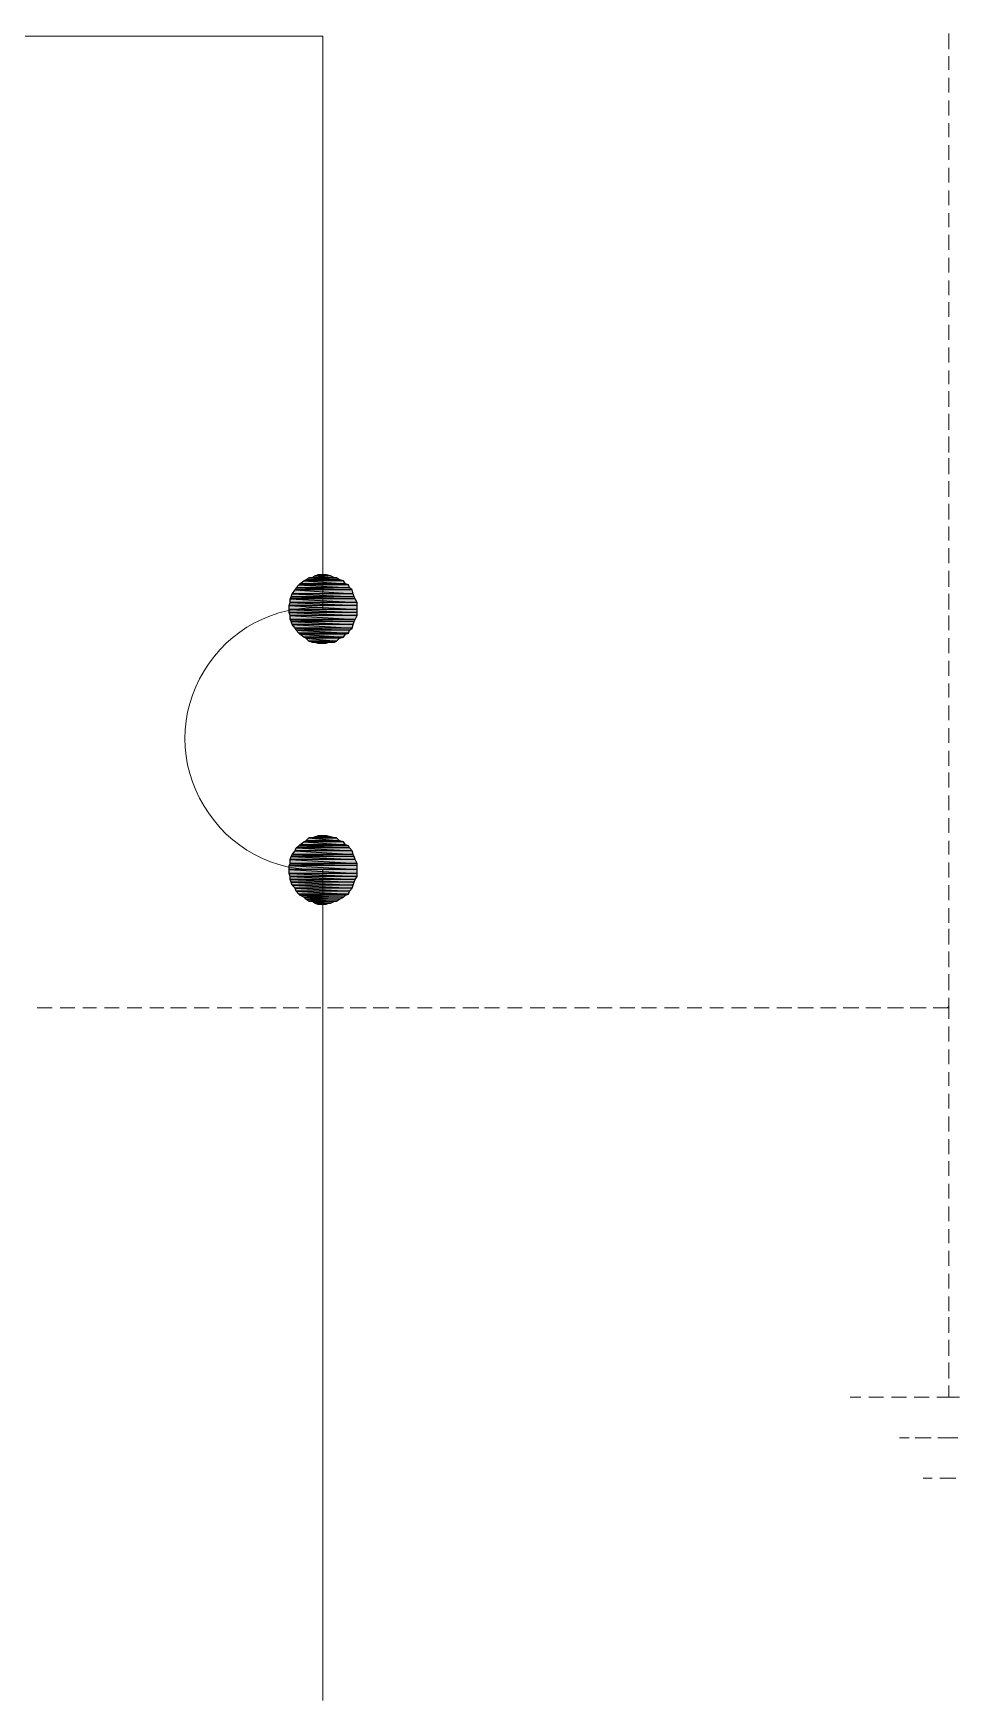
# Model space of a CAD drawing. Header units: millimetres. Extents: x 40 to 176, y -32 to 59.
# Drawn here: x 123.275 to 125.895, y 37.075 to 41.788 of the extents above; entities that cross this region are included whole.
import ezdxf

# ---------------------------------------------------------------- set-up
doc = ezdxf.new("R2010")
doc.units = ezdxf.units.MM
doc.layers.add('13 - Diagrama unifilar', color=7, linetype='Continuous', lineweight=30)

msp = doc.modelspace()

# ---------------------------------------------------------------- hatches: boundary and pattern name
at = {"layer": '13 - Diagrama unifilar', "true_color": 0x000007}
h = msp.add_hatch(color=7, dxfattribs=at)
h.paths.add_polyline_path([(124.1321, 40.2487), (124.0539, 40.2487), (124.1405, 40.2431)])
h.paths.add_polyline_path([(124.0539, 40.2487), (124.1405, 40.2431), (124.0455, 40.2431)])
h = msp.add_hatch(color=7, dxfattribs=at)
h.paths.add_polyline_path([(124.1154, 40.2543), (124.0707, 40.2543), (124.1266, 40.2487)])
h.paths.add_polyline_path([(124.0707, 40.2543), (124.1266, 40.2487), (124.0623, 40.2487)])
h = msp.add_hatch(color=7, dxfattribs=at)
h.paths.add_polyline_path([(124.1042, 40.2571), (124.0791, 40.2571), (124.1154, 40.2543)])
h.paths.add_polyline_path([(124.0791, 40.2571), (124.1154, 40.2543), (124.0707, 40.2543)])
h = msp.add_hatch(color=7, dxfattribs=at)
h.paths.add_polyline_path([(124.1796, 40.204), (124.0064, 40.204), (124.1824, 40.1956)])
h.paths.add_polyline_path([(124.0064, 40.204), (124.1824, 40.1956), (124.0036, 40.1956)])
h = msp.add_hatch(color=7, dxfattribs=at)
h.paths.add_polyline_path([(124.1768, 40.2152), (124.0148, 40.2152), (124.1796, 40.204)])
h.paths.add_polyline_path([(124.0148, 40.2152), (124.1796, 40.204), (124.0064, 40.204)])
h = msp.add_hatch(color=7, dxfattribs=at)
h.paths.add_polyline_path([(124.1685, 40.2208), (124.0176, 40.2208), (124.1768, 40.2152)])
h.paths.add_polyline_path([(124.0176, 40.2208), (124.1768, 40.2152), (124.0148, 40.2152)])
h = msp.add_hatch(color=7, dxfattribs=at)
h.paths.add_polyline_path([(124.1657, 40.2291), (124.026, 40.2291), (124.1685, 40.2208)])
h.paths.add_polyline_path([(124.026, 40.2291), (124.1685, 40.2208), (124.0176, 40.2208)])
h = msp.add_hatch(color=7, dxfattribs=at)
h.paths.add_polyline_path([(124.1573, 40.2319), (124.0288, 40.2319), (124.1657, 40.2291)])
h.paths.add_polyline_path([(124.0288, 40.2319), (124.1657, 40.2291), (124.026, 40.2291)])
h = msp.add_hatch(color=7, dxfattribs=at)
h.paths.add_polyline_path([(124.1517, 40.2403), (124.04, 40.2403), (124.1573, 40.2319)])
h.paths.add_polyline_path([(124.04, 40.2403), (124.1573, 40.2319), (124.0288, 40.2319)])
h = msp.add_hatch(color=7, dxfattribs=at)
h.paths.add_polyline_path([(124.1405, 40.2431), (124.0455, 40.2431), (124.1517, 40.2403)])
h.paths.add_polyline_path([(124.0455, 40.2431), (124.1517, 40.2403), (124.04, 40.2403)])
h = msp.add_hatch(color=7, dxfattribs=at)
h.paths.add_polyline_path([(124.1908, 40.1789), (124.0008, 40.1789), (124.1908, 40.1705)])
h.paths.add_polyline_path([(124.0008, 40.1789), (124.1908, 40.1705), (123.998, 40.1705)])
h = msp.add_hatch(color=7, dxfattribs=at)
h.paths.add_polyline_path([(124.1908, 40.1705), (123.998, 40.1705), (124.1908, 40.1593)])
h.paths.add_polyline_path([(123.998, 40.1705), (124.1908, 40.1593), (123.998, 40.1593)])
h = msp.add_hatch(color=7, dxfattribs=at)
h.paths.add_polyline_path([(124.1908, 40.1593), (123.998, 40.1593), (124.1908, 40.1509)])
h.paths.add_polyline_path([(123.998, 40.1593), (124.1908, 40.1509), (123.998, 40.1509)])
h = msp.add_hatch(color=7, dxfattribs=at)
h.paths.add_polyline_path([(124.1824, 40.1956), (124.0036, 40.1956), (124.1852, 40.19)])
h.paths.add_polyline_path([(124.0036, 40.1956), (124.1852, 40.19), (124.0008, 40.19)])
h = msp.add_hatch(color=7, dxfattribs=at)
h.paths.add_polyline_path([(124.1852, 40.19), (124.0008, 40.19), (124.1908, 40.1789)])
h.paths.add_polyline_path([(124.0008, 40.19), (124.1908, 40.1789), (124.0008, 40.1789)])
h = msp.add_hatch(color=7, dxfattribs=at)
h.paths.add_polyline_path([(124.1908, 40.1509), (123.998, 40.1509), (124.1908, 40.1425)])
h.paths.add_polyline_path([(123.998, 40.1509), (124.1908, 40.1425), (124.0008, 40.1425)])
h = msp.add_hatch(color=7, dxfattribs=at)
h.paths.add_polyline_path([(124.1908, 40.1425), (124.0008, 40.1425), (124.1852, 40.1314)])
h.paths.add_polyline_path([(124.0008, 40.1425), (124.1852, 40.1314), (124.0008, 40.1314)])
h = msp.add_hatch(color=7, dxfattribs=at)
h.paths.add_polyline_path([(124.1852, 40.1314), (124.0008, 40.1314), (124.1824, 40.1258)])
h.paths.add_polyline_path([(124.0008, 40.1314), (124.1824, 40.1258), (124.0036, 40.1258)])
h = msp.add_hatch(color=7, dxfattribs=at)
h.paths.add_polyline_path([(124.1824, 40.1258), (124.0036, 40.1258), (124.1796, 40.1174)])
h.paths.add_polyline_path([(124.0036, 40.1258), (124.1796, 40.1174), (124.0064, 40.1174)])
h = msp.add_hatch(color=7, dxfattribs=at)
h.paths.add_polyline_path([(124.1796, 40.1174), (124.0064, 40.1174), (124.1768, 40.1062)])
h.paths.add_polyline_path([(124.0064, 40.1174), (124.1768, 40.1062), (124.0148, 40.1062)])
h = msp.add_hatch(color=7, dxfattribs=at)
h.paths.add_polyline_path([(124.1768, 40.1062), (124.0148, 40.1062), (124.1685, 40.1006)])
h.paths.add_polyline_path([(124.0148, 40.1062), (124.1685, 40.1006), (124.0176, 40.1006)])
h = msp.add_hatch(color=7, dxfattribs=at)
h.paths.add_polyline_path([(124.1685, 40.1006), (124.0176, 40.1006), (124.1657, 40.0923)])
h.paths.add_polyline_path([(124.0176, 40.1006), (124.1657, 40.0923), (124.026, 40.0923)])
h = msp.add_hatch(color=7, dxfattribs=at)
h.paths.add_polyline_path([(124.1657, 40.0923), (124.026, 40.0923), (124.1573, 40.0895)])
h.paths.add_polyline_path([(124.026, 40.0923), (124.1573, 40.0895), (124.0288, 40.0895)])
h = msp.add_hatch(color=7, dxfattribs=at)
h.paths.add_polyline_path([(124.1573, 40.0895), (124.0288, 40.0895), (124.1517, 40.0811)])
h.paths.add_polyline_path([(124.0288, 40.0895), (124.1517, 40.0811), (124.04, 40.0811)])
h = msp.add_hatch(color=7, dxfattribs=at)
h.paths.add_polyline_path([(124.1517, 40.0811), (124.04, 40.0811), (124.1405, 40.0783)])
h.paths.add_polyline_path([(124.04, 40.0811), (124.1405, 40.0783), (124.0455, 40.0783)])
h = msp.add_hatch(color=7, dxfattribs=at)
h.paths.add_polyline_path([(124.1405, 40.0783), (124.0455, 40.0783), (124.1321, 40.0699)])
h.paths.add_polyline_path([(124.0455, 40.0783), (124.1321, 40.0699), (124.0539, 40.0699)])
h = msp.add_hatch(color=7, dxfattribs=at)
h.paths.add_polyline_path([(124.1321, 40.0699), (124.0539, 40.0699), (124.1266, 40.0671)])
h.paths.add_polyline_path([(124.0539, 40.0699), (124.1266, 40.0671), (124.0623, 40.0671)])
h = msp.add_hatch(color=7, dxfattribs=at)
h.paths.add_polyline_path([(124.0707, 40.0671), (124.0791, 40.0643), (124.1042, 40.0643)])
h.paths.add_polyline_path([(124.0791, 40.0643), (124.1042, 40.0643), (124.0958, 40.0643)])
for points in [[(124.0707, 40.0671), (124.1154, 40.0671), (124.1042, 40.0643)], [(124.0707, 39.3296), (124.1154, 39.3296), (124.1042, 39.3268)]]:
    msp.add_hatch(color=7, dxfattribs=at).paths.add_polyline_path(points)
h = msp.add_hatch(color=7, dxfattribs=at)
h.paths.add_polyline_path([(124.1573, 39.4945), (124.0288, 39.4945), (124.1657, 39.4917)])
h.paths.add_polyline_path([(124.0288, 39.4945), (124.1657, 39.4917), (124.026, 39.4917)])
h = msp.add_hatch(color=7, dxfattribs=at)
h.paths.add_polyline_path([(124.1517, 39.5028), (124.04, 39.5028), (124.1573, 39.4945)])
h.paths.add_polyline_path([(124.04, 39.5028), (124.1573, 39.4945), (124.0288, 39.4945)])
h = msp.add_hatch(color=7, dxfattribs=at)
h.paths.add_polyline_path([(124.1405, 39.5056), (124.0455, 39.5056), (124.1517, 39.5028)])
h.paths.add_polyline_path([(124.0455, 39.5056), (124.1517, 39.5028), (124.04, 39.5028)])
h = msp.add_hatch(color=7, dxfattribs=at)
h.paths.add_polyline_path([(124.1321, 39.514), (124.0539, 39.514), (124.1405, 39.5056)])
h.paths.add_polyline_path([(124.0539, 39.514), (124.1405, 39.5056), (124.0455, 39.5056)])
h = msp.add_hatch(color=7, dxfattribs=at)
h.paths.add_polyline_path([(124.1154, 39.5168), (124.0707, 39.5168), (124.1266, 39.514)])
h.paths.add_polyline_path([(124.0707, 39.5168), (124.1266, 39.514), (124.0623, 39.514)])
h = msp.add_hatch(color=7, dxfattribs=at)
h.paths.add_polyline_path([(124.1042, 39.5196), (124.0791, 39.5196), (124.1154, 39.5168)])
h.paths.add_polyline_path([(124.0791, 39.5196), (124.1154, 39.5168), (124.0707, 39.5168)])
h = msp.add_hatch(color=7, dxfattribs=at)
h.paths.add_polyline_path([(124.1824, 39.4609), (124.0036, 39.4609), (124.1852, 39.4525)])
h.paths.add_polyline_path([(124.0036, 39.4609), (124.1852, 39.4525), (124.0008, 39.4525)])
h = msp.add_hatch(color=7, dxfattribs=at)
h.paths.add_polyline_path([(124.1852, 39.4525), (124.0008, 39.4525), (124.1908, 39.4414)])
h.paths.add_polyline_path([(124.0008, 39.4525), (124.1908, 39.4414), (124.0008, 39.4414)])
h = msp.add_hatch(color=7, dxfattribs=at)
h.paths.add_polyline_path([(124.1796, 39.4665), (124.0064, 39.4665), (124.1824, 39.4609)])
h.paths.add_polyline_path([(124.0064, 39.4665), (124.1824, 39.4609), (124.0036, 39.4609)])
h = msp.add_hatch(color=7, dxfattribs=at)
h.paths.add_polyline_path([(124.1768, 39.4777), (124.0148, 39.4777), (124.1796, 39.4665)])
h.paths.add_polyline_path([(124.0148, 39.4777), (124.1796, 39.4665), (124.0064, 39.4665)])
h = msp.add_hatch(color=7, dxfattribs=at)
h.paths.add_polyline_path([(124.1685, 39.4861), (124.0176, 39.4861), (124.1768, 39.4777)])
h.paths.add_polyline_path([(124.0176, 39.4861), (124.1768, 39.4777), (124.0148, 39.4777)])
h = msp.add_hatch(color=7, dxfattribs=at)
h.paths.add_polyline_path([(124.1657, 39.4917), (124.026, 39.4917), (124.1685, 39.4861)])
h.paths.add_polyline_path([(124.026, 39.4917), (124.1685, 39.4861), (124.0176, 39.4861)])
h = msp.add_hatch(color=7, dxfattribs=at)
h.paths.add_polyline_path([(124.1908, 39.4414), (124.0008, 39.4414), (124.1908, 39.4358)])
h.paths.add_polyline_path([(124.0008, 39.4414), (124.1908, 39.4358), (123.998, 39.4358)])
h = msp.add_hatch(color=7, dxfattribs=at)
h.paths.add_polyline_path([(124.1908, 39.4358), (123.998, 39.4358), (124.1908, 39.4246)])
h.paths.add_polyline_path([(123.998, 39.4358), (124.1908, 39.4246), (123.998, 39.4246)])
h = msp.add_hatch(color=7, dxfattribs=at)
h.paths.add_polyline_path([(124.1908, 39.4246), (123.998, 39.4246), (124.1908, 39.4134)])
h.paths.add_polyline_path([(123.998, 39.4246), (124.1908, 39.4134), (123.998, 39.4134)])
h = msp.add_hatch(color=7, dxfattribs=at)
h.paths.add_polyline_path([(124.1908, 39.4134), (123.998, 39.4134), (124.1908, 39.4051)])
h.paths.add_polyline_path([(123.998, 39.4134), (124.1908, 39.4051), (124.0008, 39.4051)])
h = msp.add_hatch(color=7, dxfattribs=at)
h.paths.add_polyline_path([(124.1908, 39.4051), (124.0008, 39.4051), (124.1852, 39.3967)])
h.paths.add_polyline_path([(124.0008, 39.4051), (124.1852, 39.3967), (124.0008, 39.3967)])
h = msp.add_hatch(color=7, dxfattribs=at)
h.paths.add_polyline_path([(124.1852, 39.3967), (124.0008, 39.3967), (124.1824, 39.3883)])
h.paths.add_polyline_path([(124.0008, 39.3967), (124.1824, 39.3883), (124.0036, 39.3883)])
h = msp.add_hatch(color=7, dxfattribs=at)
h.paths.add_polyline_path([(124.1824, 39.3883), (124.0036, 39.3883), (124.1796, 39.3799)])
h.paths.add_polyline_path([(124.0036, 39.3883), (124.1796, 39.3799), (124.0064, 39.3799)])
h = msp.add_hatch(color=7, dxfattribs=at)
h.paths.add_polyline_path([(124.1796, 39.3799), (124.0064, 39.3799), (124.1768, 39.3715)])
h.paths.add_polyline_path([(124.0064, 39.3799), (124.1768, 39.3715), (124.0148, 39.3715)])
h = msp.add_hatch(color=7, dxfattribs=at)
h.paths.add_polyline_path([(124.1768, 39.3715), (124.0148, 39.3715), (124.1685, 39.3632)])
h.paths.add_polyline_path([(124.0148, 39.3715), (124.1685, 39.3632), (124.0176, 39.3632)])
h = msp.add_hatch(color=7, dxfattribs=at)
h.paths.add_polyline_path([(124.1685, 39.3632), (124.0176, 39.3632), (124.1657, 39.3548)])
h.paths.add_polyline_path([(124.0176, 39.3632), (124.1657, 39.3548), (124.026, 39.3548)])
h = msp.add_hatch(color=7, dxfattribs=at)
h.paths.add_polyline_path([(124.1657, 39.3548), (124.026, 39.3548), (124.1573, 39.352)])
h.paths.add_polyline_path([(124.026, 39.3548), (124.1573, 39.352), (124.0288, 39.352)])
h = msp.add_hatch(color=7, dxfattribs=at)
h.paths.add_polyline_path([(124.1573, 39.352), (124.0288, 39.352), (124.1517, 39.3464)])
h.paths.add_polyline_path([(124.0288, 39.352), (124.1517, 39.3464), (124.04, 39.3464)])
h = msp.add_hatch(color=7, dxfattribs=at)
h.paths.add_polyline_path([(124.1517, 39.3464), (124.04, 39.3464), (124.1405, 39.3408)])
h.paths.add_polyline_path([(124.04, 39.3464), (124.1405, 39.3408), (124.0455, 39.3408)])
h = msp.add_hatch(color=7, dxfattribs=at)
h.paths.add_polyline_path([(124.1405, 39.3408), (124.0455, 39.3408), (124.1321, 39.3352)])
h.paths.add_polyline_path([(124.0455, 39.3408), (124.1321, 39.3352), (124.0539, 39.3352)])
h = msp.add_hatch(color=7, dxfattribs=at)
h.paths.add_polyline_path([(124.1266, 39.3352), (124.0623, 39.3352), (124.1154, 39.3296)])
h.paths.add_polyline_path([(124.0623, 39.3352), (124.1154, 39.3296), (124.0707, 39.3296)])
h = msp.add_hatch(color=7, dxfattribs=at)
h.paths.add_polyline_path([(124.0707, 39.3296), (124.0791, 39.3268), (124.1042, 39.3268)])
h.paths.add_polyline_path([(124.0791, 39.3268), (124.1042, 39.3268), (124.0958, 39.3268)])

# ---------------------------------------------------------------- linework, layer by layer
at = {"layer": '13 - Diagrama unifilar', "color": 7, "linetype": 'Continuous', "lineweight": 9, "true_color": 0x000007}
for points in [[(124.093, 41.7795), (114.9834, 41.7795), (114.9834, 40.1593)], [(124.093, 41.7795), (124.093, 40.1593), (124.093, 40.1593)], [(124.093, 37.0753), (124.093, 39.4246), (124.093, 39.4246)]]:
    msp.add_lwpolyline(points, dxfattribs=at)
at = {"layer": '13 - Diagrama unifilar', "color": 6, "linetype": 'Continuous', "lineweight": 9, "true_color": 0x000006}
for points in [[(125.8641, 41.7432), (125.8641, 41.7879), (125.8641, 41.7879)], [(125.8641, 41.6846), (125.8641, 41.7237), (125.8641, 41.7237)], [(125.8641, 41.6203), (125.8641, 41.6622), (125.8641, 41.6622)], [(125.8641, 41.5561), (125.8641, 41.598), (125.8641, 41.598)], [(125.8641, 41.4946), (125.8641, 41.5337), (125.8641, 41.5337)], [(125.8641, 41.4304), (125.8641, 41.4723), (125.8641, 41.4723)], [(125.8641, 41.3661), (125.8641, 41.408), (125.8641, 41.408)], [(125.8641, 41.3019), (125.8641, 41.3438), (125.8641, 41.3438)], [(125.8641, 41.2404), (125.8641, 41.2795), (125.8641, 41.2795)], [(125.8641, 41.1761), (125.8641, 41.2181), (125.8641, 41.2181)], [(125.8641, 41.1119), (125.8641, 41.1538), (125.8641, 41.1538)], [(125.8641, 41.0476), (125.8641, 41.0895), (125.8641, 41.0895)], [(125.8641, 40.9862), (125.8641, 41.0281), (125.8641, 41.0281)], [(125.8641, 40.9219), (125.8641, 40.9638), (125.8641, 40.9638)], [(125.8641, 40.8577), (125.8641, 40.8996), (125.8641, 40.8996)], [(125.8641, 40.7962), (125.8641, 40.8353), (125.8641, 40.8353)], [(125.8641, 40.732), (125.8641, 40.7767), (125.8641, 40.7767)], [(125.8641, 40.6677), (125.8641, 40.7124), (125.8641, 40.7124)], [(125.8641, 40.6035), (125.8641, 40.6482), (125.8641, 40.6482)], [(125.8641, 40.542), (125.8641, 40.5867), (125.8641, 40.5867)], [(125.8641, 40.4778), (125.8641, 40.5225), (125.8641, 40.5225)], [(125.8641, 40.4135), (125.8641, 40.4582), (125.8641, 40.4582)], [(125.8641, 40.3549), (125.8641, 40.394), (125.8641, 40.394)], [(125.8641, 40.2906), (125.8641, 40.3325), (125.8641, 40.3325)], [(125.8641, 40.2236), (125.8641, 40.2683), (125.8641, 40.2683)], [(125.8641, 40.1593), (125.8641, 40.204), (125.8641, 40.204)], [(125.8641, 40.1006), (125.8641, 40.1425), (125.8641, 40.1425)], [(125.8641, 40.0364), (125.8641, 40.0783), (125.8641, 40.0783)], [(125.8641, 39.9721), (125.8641, 40.014), (125.8641, 40.014)], [(125.8641, 39.9107), (125.8641, 39.9498), (125.8641, 39.9498)], [(125.8641, 39.8464), (125.8641, 39.8883), (125.8641, 39.8883)], [(125.8641, 39.7822), (125.8641, 39.8241), (125.8641, 39.8241)], [(125.8641, 39.7179), (125.8641, 39.7598), (125.8641, 39.7598)], [(125.8641, 39.6565), (125.8641, 39.6984), (125.8641, 39.6984)], [(125.8641, 39.5922), (125.8641, 39.6341), (125.8641, 39.6341)], [(125.8641, 39.528), (125.8641, 39.5699), (125.8641, 39.5699)], [(125.8641, 39.4665), (125.8641, 39.5056), (125.8641, 39.5056)], [(125.8641, 39.4023), (125.8641, 39.4442), (125.8641, 39.4442)], [(125.8641, 39.338), (125.8641, 39.3799), (125.8641, 39.3799)], [(125.8641, 39.2738), (125.8641, 39.3157), (125.8641, 39.3157)], [(125.8641, 39.2123), (125.8641, 39.257), (125.8641, 39.257)], [(125.8641, 39.1481), (125.8641, 39.1928), (125.8641, 39.1928)], [(125.8641, 39.0838), (125.8641, 39.1285), (125.8641, 39.1285)], [(123.2857, 39.0335), (123.3276, 39.0335), (123.3276, 39.0335)], [(123.35, 39.0335), (123.3919, 39.0335), (123.3919, 39.0335)], [(123.4142, 39.0335), (123.4533, 39.0335), (123.4533, 39.0335)], [(123.4757, 39.0335), (123.5176, 39.0335), (123.5176, 39.0335)], [(123.5399, 39.0335), (123.5818, 39.0335), (123.5818, 39.0335)], [(123.6042, 39.0335), (123.6433, 39.0335), (123.6433, 39.0335)], [(123.6628, 39.0335), (123.7075, 39.0335), (123.7075, 39.0335)], [(123.7299, 39.0335), (123.7718, 39.0335), (123.7718, 39.0335)], [(123.7941, 39.0335), (123.836, 39.0335), (123.836, 39.0335)], [(123.8584, 39.0335), (123.8975, 39.0335), (123.8975, 39.0335)], [(123.917, 39.0335), (123.9617, 39.0335), (123.9617, 39.0335)], [(123.9813, 39.0335), (124.026, 39.0335), (124.026, 39.0335)], [(124.0455, 39.0335), (124.0874, 39.0335), (124.0874, 39.0335)], [(124.107, 39.0335), (124.1517, 39.0335), (124.1517, 39.0335)], [(124.1712, 39.0335), (124.2159, 39.0335), (124.2159, 39.0335)], [(124.2355, 39.0335), (124.2802, 39.0335), (124.2802, 39.0335)], [(124.2997, 39.0335), (124.3389, 39.0335), (124.3389, 39.0335)], [(124.3612, 39.0335), (124.4031, 39.0335), (124.4031, 39.0335)], [(124.4255, 39.0335), (124.4674, 39.0335), (124.4674, 39.0335)], [(124.4897, 39.0335), (124.5344, 39.0335), (124.5344, 39.0335)], [(124.5512, 39.0335), (124.5931, 39.0335), (124.5931, 39.0335)], [(124.6154, 39.0335), (124.6573, 39.0335), (124.6573, 39.0335)], [(124.6797, 39.0335), (124.7216, 39.0335), (124.7216, 39.0335)], [(124.7439, 39.0335), (124.783, 39.0335), (124.783, 39.0335)], [(124.8054, 39.0335), (124.8473, 39.0335), (124.8473, 39.0335)], [(124.8696, 39.0335), (124.9115, 39.0335), (124.9115, 39.0335)], [(124.9339, 39.0335), (124.9758, 39.0335), (124.9758, 39.0335)], [(124.9953, 39.0335), (125.0372, 39.0335), (125.0372, 39.0335)], [(125.0596, 39.0335), (125.1015, 39.0335), (125.1015, 39.0335)], [(125.1238, 39.0335), (125.1657, 39.0335), (125.1657, 39.0335)], [(125.1881, 39.0335), (125.2272, 39.0335), (125.2272, 39.0335)], [(125.2495, 39.0335), (125.2914, 39.0335), (125.2914, 39.0335)], [(125.3138, 39.0335), (125.3557, 39.0335), (125.3557, 39.0335)], [(125.378, 39.0335), (125.4199, 39.0335), (125.4199, 39.0335)], [(125.4367, 39.0335), (125.4814, 39.0335), (125.4814, 39.0335)], [(125.501, 39.0335), (125.5457, 39.0335), (125.5457, 39.0335)], [(125.5652, 39.0335), (125.6099, 39.0335), (125.6099, 39.0335)], [(125.6295, 39.0335), (125.6714, 39.0335), (125.6714, 39.0335)], [(125.6909, 39.0335), (125.7356, 39.0335), (125.7356, 39.0335)], [(125.7552, 39.0335), (125.7999, 39.0335), (125.7999, 39.0335)], [(125.8194, 39.0335), (125.8641, 39.0335), (125.8641, 39.0335)], [(125.8641, 39.0028), (125.8641, 39.0335), (125.8613, 39.0363)], [(125.8641, 39.0335), (125.8641, 39.0615), (125.8641, 39.0615)], [(125.8641, 38.9804), (125.8641, 38.9385), (125.8641, 38.9385)], [(125.8641, 38.9162), (125.8641, 38.8743), (125.8641, 38.8743)], [(125.8641, 38.8519), (125.8641, 38.8128), (125.8641, 38.8128)], [(125.8641, 38.7905), (125.8641, 38.7486), (125.8641, 38.7486)], [(125.8641, 38.7262), (125.8641, 38.6843), (125.8641, 38.6843)], [(125.8641, 38.662), (125.8641, 38.6201), (125.8641, 38.6201)], [(125.8641, 38.6005), (125.8641, 38.5586), (125.8641, 38.5586)], [(125.8641, 38.5363), (125.8641, 38.4944), (125.8641, 38.4944)], [(125.8641, 38.472), (125.8641, 38.4301), (125.8641, 38.4301)], [(125.8641, 38.4078), (125.8641, 38.3687), (125.8641, 38.3687)], [(125.8641, 38.3463), (125.8641, 38.3044), (125.8641, 38.3044)], [(125.8641, 38.2821), (125.8641, 38.2402), (125.8641, 38.2402)], [(125.8641, 38.2178), (125.8641, 38.1759), (125.8641, 38.1759)], [(125.8641, 38.1591), (125.8641, 38.1145), (125.8641, 38.1145)], [(125.8641, 38.0949), (125.8641, 38.0502), (125.8641, 38.0502)], [(125.8641, 38.0306), (125.8641, 37.986), (125.8641, 37.986)], [(125.8641, 37.9664), (125.8641, 37.9329), (125.8641, 37.9329)], [(125.6155, 37.9329), (125.5848, 37.9329), (125.5848, 37.9329)], [(125.6797, 37.9329), (125.6378, 37.9329), (125.6378, 37.9329)], [(125.744, 37.9329), (125.7021, 37.9329), (125.7021, 37.9329)], [(125.8082, 37.9329), (125.7663, 37.9329), (125.7663, 37.9329)], [(125.8948, 37.9329), (125.8641, 37.9329), (125.8306, 37.9329)], [(125.7524, 37.8183), (125.7244, 37.8183), (125.7244, 37.8183)], [(125.8138, 37.8183), (125.7691, 37.8183), (125.7691, 37.8183)], [(125.8893, 37.8183), (125.8641, 37.8183), (125.8334, 37.8183)], [(125.8166, 37.7038), (125.7915, 37.7038), (125.7915, 37.7038)], [(125.8837, 37.7038), (125.8641, 37.7038), (125.839, 37.7038)]]:
    msp.add_lwpolyline(points, dxfattribs=at)
at = {"layer": '13 - Diagrama unifilar', "color": 7, "linetype": 'Continuous', "lineweight": -2, "true_color": 0x000007}
for points in [[(124.0539, 40.2487), (124.1405, 40.2431), (124.0455, 40.2431)], [(124.0623, 40.2487), (124.1321, 40.2487), (124.0539, 40.2487)], [(124.1321, 40.2487), (124.0539, 40.2487), (124.1405, 40.2431)], [(124.0707, 40.2543), (124.1266, 40.2487), (124.0623, 40.2487)], [(124.1266, 40.2487), (124.0623, 40.2487), (124.1321, 40.2487)], [(124.0791, 40.2571), (124.1154, 40.2543), (124.0707, 40.2543)], [(124.1154, 40.2543), (124.0707, 40.2543), (124.1266, 40.2487)], [(124.0958, 40.2571), (124.1042, 40.2571), (124.0791, 40.2571)], [(124.1042, 40.2571), (124.0791, 40.2571), (124.1154, 40.2543)], [(124.0064, 40.204), (124.1824, 40.1956), (124.0036, 40.1956)], [(124.0148, 40.2152), (124.1796, 40.204), (124.0064, 40.204)], [(124.1796, 40.204), (124.0064, 40.204), (124.1824, 40.1956)], [(124.0176, 40.2208), (124.1768, 40.2152), (124.0148, 40.2152)], [(124.1768, 40.2152), (124.0148, 40.2152), (124.1796, 40.204)], [(124.026, 40.2291), (124.1685, 40.2208), (124.0176, 40.2208)], [(124.1685, 40.2208), (124.0176, 40.2208), (124.1768, 40.2152)], [(124.0288, 40.2319), (124.1657, 40.2291), (124.026, 40.2291)], [(124.1657, 40.2291), (124.026, 40.2291), (124.1685, 40.2208)], [(124.04, 40.2403), (124.1573, 40.2319), (124.0288, 40.2319)], [(124.1573, 40.2319), (124.0288, 40.2319), (124.1657, 40.2291)], [(124.0455, 40.2431), (124.1517, 40.2403), (124.04, 40.2403)], [(124.1517, 40.2403), (124.04, 40.2403), (124.1573, 40.2319)], [(124.1405, 40.2431), (124.0455, 40.2431), (124.1517, 40.2403)], [(124.0008, 40.1789), (124.1908, 40.1705), (123.998, 40.1705)], [(124.1908, 40.1705), (123.998, 40.1705), (124.1908, 40.1593)], [(123.998, 40.1705), (124.1908, 40.1593), (123.998, 40.1593)], [(124.1908, 40.1593), (123.998, 40.1593), (124.1908, 40.1509)], [(123.998, 40.1593), (124.1908, 40.1509), (123.998, 40.1509)], [(124.0036, 40.1956), (124.1852, 40.19), (124.0008, 40.19)], [(124.1852, 40.19), (124.0008, 40.19), (124.1908, 40.1789)], [(124.0008, 40.19), (124.1908, 40.1789), (124.0008, 40.1789)], [(124.1908, 40.1789), (124.0008, 40.1789), (124.1908, 40.1705)], [(124.1824, 40.1956), (124.0036, 40.1956), (124.1852, 40.19)], [(124.1908, 40.1509), (123.998, 40.1509), (124.1908, 40.1425)], [(123.998, 40.1509), (124.1908, 40.1425), (124.0008, 40.1425)], [(124.1908, 40.1425), (124.0008, 40.1425), (124.1852, 40.1314)], [(124.0008, 40.1425), (124.1852, 40.1314), (124.0008, 40.1314)], [(124.1852, 40.1314), (124.0008, 40.1314), (124.1824, 40.1258)], [(124.0008, 40.1314), (124.1824, 40.1258), (124.0036, 40.1258)], [(124.1824, 40.1258), (124.0036, 40.1258), (124.1796, 40.1174)], [(124.0036, 40.1258), (124.1796, 40.1174), (124.0064, 40.1174)], [(124.1796, 40.1174), (124.0064, 40.1174), (124.1768, 40.1062)], [(124.0064, 40.1174), (124.1768, 40.1062), (124.0148, 40.1062)], [(124.1768, 40.1062), (124.0148, 40.1062), (124.1685, 40.1006)], [(124.0148, 40.1062), (124.1685, 40.1006), (124.0176, 40.1006)], [(124.1685, 40.1006), (124.0176, 40.1006), (124.1657, 40.0923)], [(124.0176, 40.1006), (124.1657, 40.0923), (124.026, 40.0923)], [(124.1657, 40.0923), (124.026, 40.0923), (124.1573, 40.0895)], [(124.026, 40.0923), (124.1573, 40.0895), (124.0288, 40.0895)], [(124.1573, 40.0895), (124.0288, 40.0895), (124.1517, 40.0811)], [(124.0288, 40.0895), (124.1517, 40.0811), (124.04, 40.0811)], [(124.1517, 40.0811), (124.04, 40.0811), (124.1405, 40.0783)], [(124.04, 40.0811), (124.1405, 40.0783), (124.0455, 40.0783)], [(124.1405, 40.0783), (124.0455, 40.0783), (124.1321, 40.0699)], [(124.0455, 40.0783), (124.1321, 40.0699), (124.0539, 40.0699)], [(124.1321, 40.0699), (124.0539, 40.0699), (124.1266, 40.0671)], [(124.0539, 40.0699), (124.1266, 40.0671), (124.0623, 40.0671)], [(124.1266, 40.0671), (124.0623, 40.0671), (124.1154, 40.0671)], [(124.0623, 40.0671), (124.1154, 40.0671), (124.0707, 40.0671)], [(124.0707, 40.0671), (124.0791, 40.0643), (124.1042, 40.0643)], [(124.0707, 40.0671), (124.1154, 40.0671), (124.1042, 40.0643)], [(124.0791, 40.0643), (124.1042, 40.0643), (124.0958, 40.0643)], [(124.0288, 39.4945), (124.1657, 39.4917), (124.026, 39.4917)], [(124.04, 39.5028), (124.1573, 39.4945), (124.0288, 39.4945)], [(124.1573, 39.4945), (124.0288, 39.4945), (124.1657, 39.4917)], [(124.0455, 39.5056), (124.1517, 39.5028), (124.04, 39.5028)], [(124.1517, 39.5028), (124.04, 39.5028), (124.1573, 39.4945)], [(124.0539, 39.514), (124.1405, 39.5056), (124.0455, 39.5056)], [(124.1405, 39.5056), (124.0455, 39.5056), (124.1517, 39.5028)], [(124.0623, 39.514), (124.1321, 39.514), (124.0539, 39.514)], [(124.1321, 39.514), (124.0539, 39.514), (124.1405, 39.5056)], [(124.0707, 39.5168), (124.1266, 39.514), (124.0623, 39.514)], [(124.1266, 39.514), (124.0623, 39.514), (124.1321, 39.514)], [(124.0791, 39.5196), (124.1154, 39.5168), (124.0707, 39.5168)], [(124.1154, 39.5168), (124.0707, 39.5168), (124.1266, 39.514)], [(124.0958, 39.5196), (124.1042, 39.5196), (124.0791, 39.5196)], [(124.1042, 39.5196), (124.0791, 39.5196), (124.1154, 39.5168)], [(124.0036, 39.4609), (124.1852, 39.4525), (124.0008, 39.4525)], [(124.1852, 39.4525), (124.0008, 39.4525), (124.1908, 39.4414)], [(124.0008, 39.4525), (124.1908, 39.4414), (124.0008, 39.4414)], [(124.0064, 39.4665), (124.1824, 39.4609), (124.0036, 39.4609)], [(124.1824, 39.4609), (124.0036, 39.4609), (124.1852, 39.4525)], [(124.0148, 39.4777), (124.1796, 39.4665), (124.0064, 39.4665)], [(124.1796, 39.4665), (124.0064, 39.4665), (124.1824, 39.4609)], [(124.0176, 39.4861), (124.1768, 39.4777), (124.0148, 39.4777)], [(124.1768, 39.4777), (124.0148, 39.4777), (124.1796, 39.4665)], [(124.026, 39.4917), (124.1685, 39.4861), (124.0176, 39.4861)], [(124.1685, 39.4861), (124.0176, 39.4861), (124.1768, 39.4777)], [(124.1657, 39.4917), (124.026, 39.4917), (124.1685, 39.4861)], [(124.0008, 39.4414), (124.1908, 39.4358), (123.998, 39.4358)], [(124.1908, 39.4358), (123.998, 39.4358), (124.1908, 39.4246)], [(123.998, 39.4358), (124.1908, 39.4246), (123.998, 39.4246)], [(124.1908, 39.4246), (123.998, 39.4246), (124.1908, 39.4134)], [(123.998, 39.4246), (124.1908, 39.4134), (123.998, 39.4134)], [(124.1908, 39.4134), (123.998, 39.4134), (124.1908, 39.4051)], [(123.998, 39.4134), (124.1908, 39.4051), (124.0008, 39.4051)], [(124.1908, 39.4414), (124.0008, 39.4414), (124.1908, 39.4358)], [(124.1908, 39.4051), (124.0008, 39.4051), (124.1852, 39.3967)], [(124.0008, 39.4051), (124.1852, 39.3967), (124.0008, 39.3967)], [(124.1852, 39.3967), (124.0008, 39.3967), (124.1824, 39.3883)], [(124.0008, 39.3967), (124.1824, 39.3883), (124.0036, 39.3883)], [(124.1824, 39.3883), (124.0036, 39.3883), (124.1796, 39.3799)], [(124.0036, 39.3883), (124.1796, 39.3799), (124.0064, 39.3799)], [(124.1796, 39.3799), (124.0064, 39.3799), (124.1768, 39.3715)], [(124.0064, 39.3799), (124.1768, 39.3715), (124.0148, 39.3715)], [(124.1768, 39.3715), (124.0148, 39.3715), (124.1685, 39.3632)], [(124.0148, 39.3715), (124.1685, 39.3632), (124.0176, 39.3632)], [(124.1685, 39.3632), (124.0176, 39.3632), (124.1657, 39.3548)], [(124.0176, 39.3632), (124.1657, 39.3548), (124.026, 39.3548)], [(124.1657, 39.3548), (124.026, 39.3548), (124.1573, 39.352)], [(124.026, 39.3548), (124.1573, 39.352), (124.0288, 39.352)], [(124.1573, 39.352), (124.0288, 39.352), (124.1517, 39.3464)], [(124.0288, 39.352), (124.1517, 39.3464), (124.04, 39.3464)], [(124.1517, 39.3464), (124.04, 39.3464), (124.1405, 39.3408)], [(124.04, 39.3464), (124.1405, 39.3408), (124.0455, 39.3408)], [(124.1405, 39.3408), (124.0455, 39.3408), (124.1321, 39.3352)], [(124.0455, 39.3408), (124.1321, 39.3352), (124.0539, 39.3352)], [(124.1321, 39.3352), (124.0539, 39.3352), (124.1266, 39.3352)], [(124.0539, 39.3352), (124.1266, 39.3352), (124.0623, 39.3352)], [(124.1266, 39.3352), (124.0623, 39.3352), (124.1154, 39.3296)], [(124.0623, 39.3352), (124.1154, 39.3296), (124.0707, 39.3296)], [(124.0707, 39.3296), (124.0791, 39.3268), (124.1042, 39.3268)], [(124.0707, 39.3296), (124.1154, 39.3296), (124.1042, 39.3268)], [(124.0791, 39.3268), (124.1042, 39.3268), (124.0958, 39.3268)]]:
    msp.add_lwpolyline(points, close=True, dxfattribs=at)
at = {"layer": '13 - Diagrama unifilar', "color": 7, "linetype": 'Continuous', "lineweight": 9, "true_color": 0x000007}
msp.add_open_spline([(124.093, 40.1649), (123.9561, 40.1705), (123.8276, 40.1034), (123.7578, 39.9861), (123.7578, 39.9861), (123.6852, 39.8688), (123.6852, 39.7207), (123.7578, 39.6034), (123.7578, 39.6034), (123.8276, 39.4861), (123.9561, 39.4162), (124.093, 39.4246)], degree=3, knots=[0, 0, 0, 0, 0.083333, 0.083333, 0.083333, 0.083334, 0.166667, 0.166667, 0.166667, 0.166668, 1, 1, 1, 1], dxfattribs=at)

doc.saveas('drawing.dxf')
